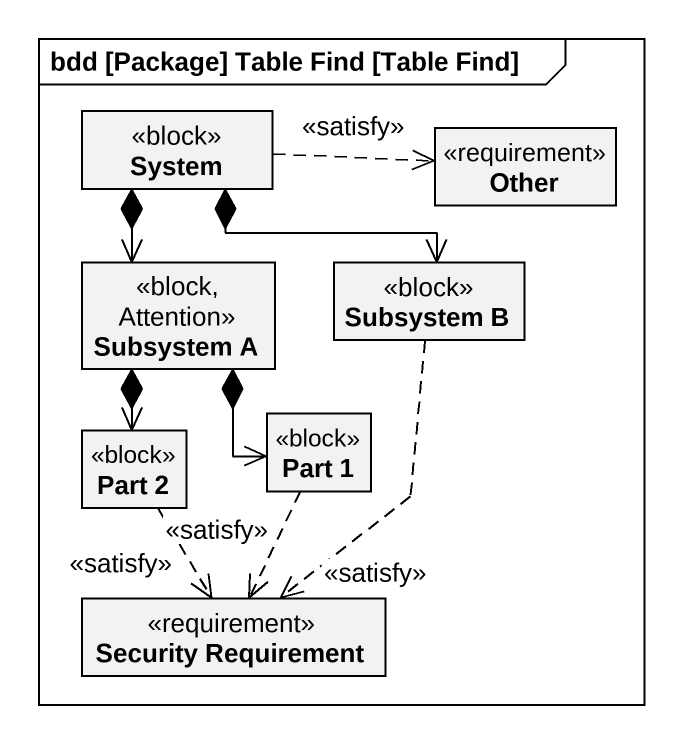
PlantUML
@startuml
mainframe bdd [Package] Table Find [Table Find]
hide circle
hide empty members
class System <<block>>
class Other <<requirement>>
class "Subsystem A" as Subsystem_A <<block, Attention>>
class "Subsystem B" as Subsystem_B <<block>>
class "Part 1" as Part_1 <<block>>
class "Part 2" as Part_2 <<block>>
class "Security Requirement" as Security_Requirement <<requirement>>
System .right.> Other : <<satisfy>>
System *--> Subsystem_A
System *--> Subsystem_B
Subsystem_A *--> Part_1
Subsystem_A *--> Part_2
Subsystem_B ..> Security_Requirement : <<satisfy>>
Part_1 ..> Security_Requirement : <<satisfy>>
Part_2 ..> Security_Requirement : <<satisfy>>
@enduml
